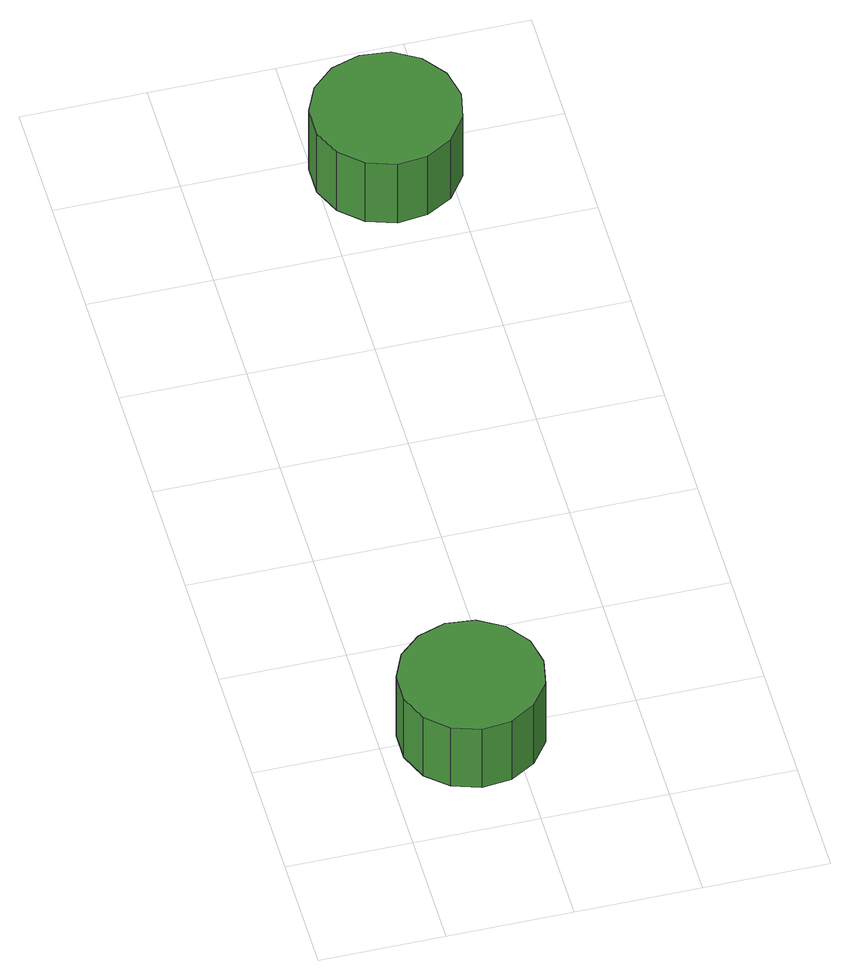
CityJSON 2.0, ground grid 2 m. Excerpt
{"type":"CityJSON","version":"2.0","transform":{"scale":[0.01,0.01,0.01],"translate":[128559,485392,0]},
"CityObjects":{
"tree1":{"type":"SolitaryVegetationObject","attributes":{"function":"something"},"geometry":[{"type":"MultiSurface","lod":"1","boundaries":[[[0,1,2,3,4,5,6,7,8,9,10,11,12,13,14]],[[15,16,17,18,19,20,21,22,23,24,25,26,27,28,29]],[[0,29,28,1]],[[1,28,27,2]],[[2,27,26,3]],[[3,26,25,4]],[[4,25,24,5]],[[5,24,23,6]],[[6,23,22,7]],[[7,22,21,8]],[[8,21,20,9]],[[9,20,19,10]],[[10,19,18,11]],[[11,18,17,12]],[[12,17,16,13]],[[13,16,15,14]],[[14,15,29,0]]]}]},
"tree2":{"type":"SolitaryVegetationObject","attributes":{"function":"something"},"geometry":[{"type":"MultiSurface","lod":"1","boundaries":[[[30,31,32,33,34,35,36,37,38,39,40,41,42,43,44]],[[45,46,47,48,49,50,51,52,53,54,55,56,57,58,59]],[[30,59,58,31]],[[31,58,57,32]],[[32,57,56,33]],[[33,56,55,34]],[[34,55,54,35]],[[35,54,53,36]],[[36,53,52,37]],[[37,52,51,38]],[[38,51,50,39]],[[39,50,49,40]],[[40,49,48,41]],[[41,48,47,42]],[[42,47,46,43]],[[43,46,45,44]],[[44,45,59,30]]]}]}
},
"vertices":[
[254,194,170],[245,240,170],[217,278,170],[176,302,170],[129,307,170],[84,292,170],[49,261,170],[30,218,170],[30,171,170],[49,127,170],[84,96,170],[129,81,170],[176,86,170],[217,110,170],[245,148,170],[245,148,41],[217,110,41],[176,86,41],[129,81,41],[84,96,41],[49,127,41],[30,171,41],[30,218,41],[49,261,41],[84,292,41],[129,307,41],[176,302,41],[217,278,41],[245,240,41],[254,194,41],
[428,1361,167],[418,1409,167],[389,1448,167],[347,1473,167],[299,1478,167],[252,1463,167],[216,1430,167],[196,1386,167],[196,1337,167],[216,1293,167],[252,1260,167],[299,1245,167],[347,1250,167],[389,1274,167],[418,1314,167],[418,1314,38],[389,1274,38],[347,1250,38],[299,1245,38],[252,1260,38],[216,1293,38],[196,1337,38],[196,1386,38],[216,1430,38],[252,1463,38],[299,1478,38],[347,1473,38],[389,1448,38],[418,1409,38],[428,1361,38]
]}
